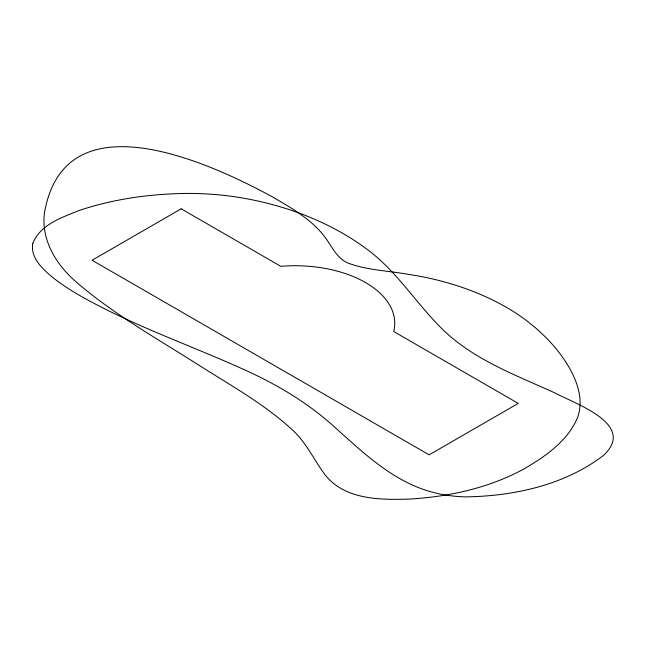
<?xml version="1.0" encoding="UTF-8"?>
<svg xmlns="http://www.w3.org/2000/svg" width="646" height="646" viewBox="0 0 646 646"><rect width="100%" height="100%" fill="white"/><g stroke="black" fill="none" stroke-linecap="round" stroke-linejoin="round"><path stroke-width="0.97" d="M44.526 212.461C40.69 240.078 56.727 265.587 77.108 282.746C113.849 314.263 156.251 338.165 196.998 363.981C229.5 384.774 263.843 403.532 292.331 429.865C306.398 442.478 313.956 460.073 325.14 474.915C345.093 500.044 380.559 499.988 409.758 499.059C449.366 496.661 489.208 487.972 524.229 468.81C545.507 456.302 567.915 441 577.637 417.332C584.307 398.663 576.369 378.766 566.372 362.899A291.403 168.243 0 0 0 545.377 336.946L536.576 328.717L526.958 320.9A234.579 135.434 0 0 0 494.012 300.673C466.541 287.026 436.761 278.466 406.455 274.049C387.011 270.65 366.799 270.101 348.162 263.116C336.768 258.343 331.85 246.392 324.946 237.082C311.566 219.438 291.871 208.238 273.088 197.248C209.845 162.647 65.181 96.004 44.526 212.461M32.801 243.38C30.144 257.665 42.458 268.752 52.253 277.11C69.72 290.878 89.511 301.294 109.36 311.162C152.198 332.173 197.078 348.549 240.595 368.034C275.382 383.409 308.61 402.91 336.582 428.896C364.853 454.178 393.81 481.609 431.375 491.913A85.708 49.484 0 0 0 466.194 496.879C514.159 496.047 564.757 485.081 603.453 455.422C637.029 424.333 575.013 403.839 554.656 392.808C514.054 374.333 470.28 358.498 438.763 325.511C414.352 300.568 395.522 270.125 367.001 249.316A274.598 158.536 0 0 0 340.918 232.285C305.203 212.251 265.288 200.155 224.671 195.463A188.947 109.085 0 0 0 183.48 193.469C148.079 194.22 112.541 199.218 78.925 210.58C61.717 217.532 40.213 224.614 32.801 243.38M181.179 208.811L92.079 260.249L429.13 454.841L518.229 403.403L393.721 331.519A99.613 57.51 0 0 0 280.824 266.338L181.179 208.811"/></g></svg>
